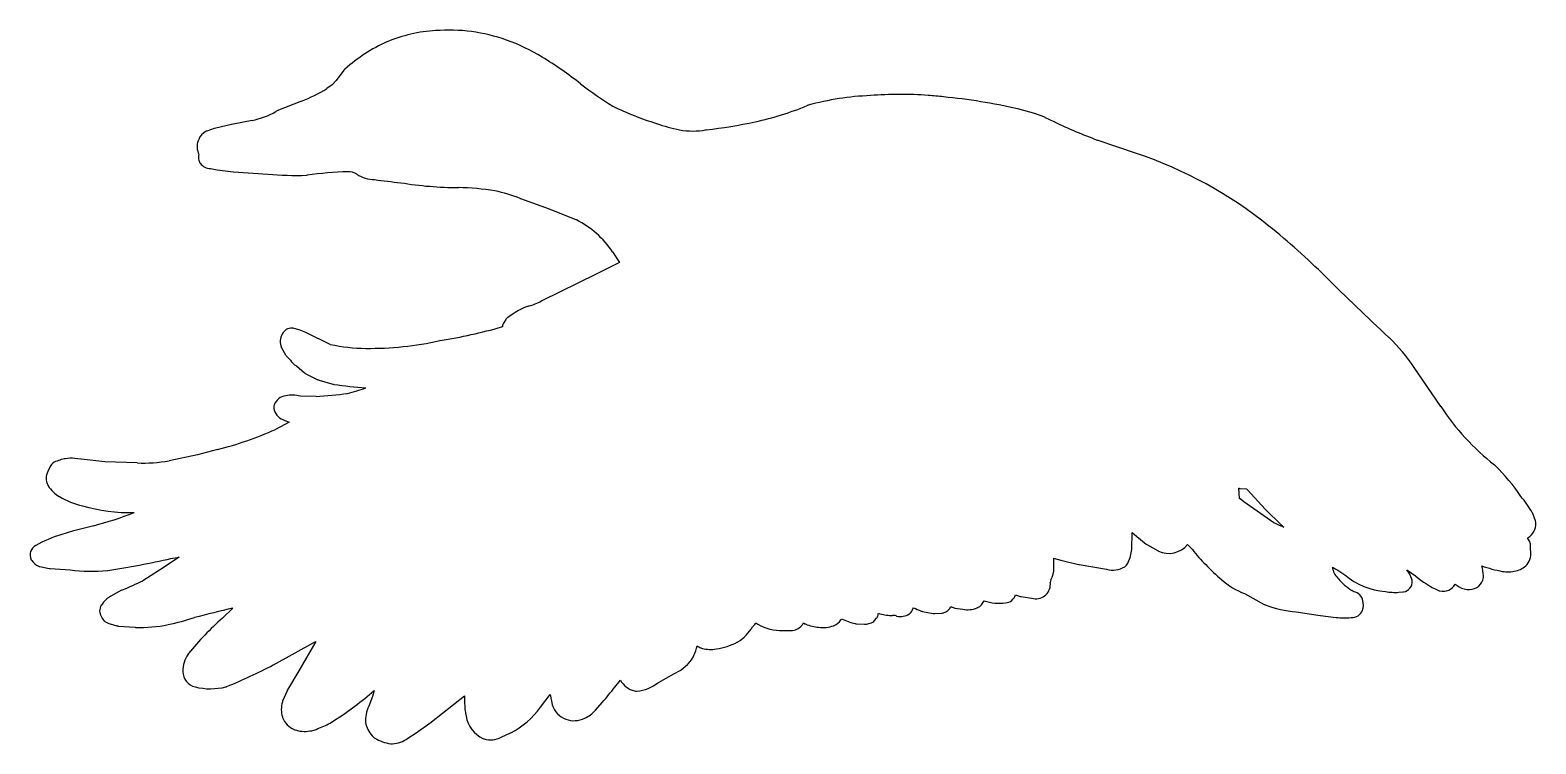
# Model space of a CAD drawing. Extents: x 0.1 to 15.4, y 0.1 to 7.4.
import ezdxf

# ---------------------------------------------------------------- set-up
doc = ezdxf.new("R2010")
doc.units = 0

msp = doc.modelspace()

# ---------------------------------------------------------------- linework, layer by layer
at = {"layer": 'Default', "color": 5, "linetype": 'CONTINUOUS'}
for p, q in [((3.286848, 6.943952), (3.207517, 6.838841)), ((3.16685, 6.795489), (3.112609, 6.757297)), ((3.207517, 6.838841), (3.16685, 6.795489)), ((2.857062, 6.628415), (2.606775, 6.529438)), ((2.354491, 6.433822), (2.160964, 6.396784)), ((10.311585, 6.498671), (10.129079, 6.551024)), ((10.400983, 6.465143), (10.317427, 6.496732)), ((10.45206, 6.438299), (10.410126, 6.460967)), ((10.496526, 6.419761), (10.45206, 6.438299)), ((1.96849, 6.34995), (1.894854, 6.325697)), ((2.157386, 6.396008), (1.974276, 6.351601)), ((11.334364, 6.098154), (10.933525, 6.233641)), ((1.808286, 6.105987), (1.8129, 6.092222)), ((1.933105, 5.943999), (1.998457, 5.933021)), ((2.001501, 5.932574), (2.161195, 5.912442)), ((2.165544, 5.912022), (2.514947, 5.888529)), ((5.078068, 5.640498), (5.369969, 5.534361)), ((5.369969, 5.534361), (5.646835, 5.42279)), ((6.012954, 5.099156), (6.085696, 4.989388)), ((6.085696, 4.989388), (5.847809, 4.873823)), ((5.84754, 4.873692), (5.296286, 4.603178)), ((5.006413, 4.470189), (4.951547, 4.43386)), ((2.689651, 4.299786), (2.677957, 4.287528)), ((2.771864, 4.322441), (2.745508, 4.323)), ((2.82935, 4.307083), (2.793522, 4.318764)), ((2.900516, 4.280441), (2.832465, 4.305991)), ((4.896097, 4.337849), (4.892816, 4.337085)), ((4.930518, 4.412882), (4.91242, 4.38569)), ((3.148449, 4.159158), (2.907197, 4.277556)), ((2.653086, 4.123967), (2.693861, 4.05392)), ((2.705413, 4.038852), (2.744208, 3.999714)), ((2.804684, 3.940478), (2.884953, 3.871345)), ((2.900465, 3.861037), (3.021418, 3.800805)), ((14.423128, 3.52932), (14.153539, 3.925248)), ((3.034082, 3.795874), (3.173727, 3.755632)), ((3.003524, 3.631122), (2.844509, 3.634892)), ((2.665624, 3.395883), (2.693243, 3.3836)), ((2.730574, 3.369557), (2.687449, 3.346727)), ((2.697571, 3.381834), (2.730288, 3.369663)), ((2.687449, 3.346727), (2.591046, 3.295977)), ((2.004026, 3.090442), (1.801683, 3.037971)), ((0.312839, 2.930765), (0.281055, 2.871235)), ((0.616569, 2.99524), (0.553441, 2.998894)), ((0.859254, 2.967223), (0.620874, 2.994866)), ((1.187422, 2.955464), (0.859254, 2.967223)), ((1.801683, 3.037971), (1.512961, 2.978036)), ((12.379915, 2.594367), (12.37183, 2.698372)), ((12.37183, 2.698372), (12.374864, 2.697997)), ((12.380257, 2.697528), (12.449362, 2.694019)), ((12.458525, 2.681766), (12.639252, 2.485536)), ((12.421771, 2.56007), (12.385011, 2.590502)), ((12.726127, 2.346588), (12.421771, 2.56007)), ((12.642122, 2.482586), (12.804879, 2.324257)), ((0.746897, 2.318423), (0.545295, 2.265527)), ((15.382931, 2.366286), (15.355237, 2.441584)), ((0.543002, 2.264886), (0.412005, 2.226033)), ((11.285151, 2.086524), (11.289522, 2.242973)), ((11.289655, 2.248348), (11.333107, 2.210502)), ((11.33517, 2.20877), (11.432314, 2.130113)), ((15.322083, 2.161095), (15.30341, 2.194045)), ((1.613283, 2.000069), (1.416012, 1.86777)), ((1.531042, 1.983616), (1.613283, 2.000069)), ((10.490476, 1.988144), (10.563658, 1.968358)), ((11.243945, 1.936915), (11.267807, 1.994421)), ((11.272375, 2.010027), (11.28402, 2.07548)), ((11.443138, 2.122812), (11.551269, 2.06285)), ((11.852209, 2.127436), (11.90012, 2.075896)), ((15.331616, 2.074569), (15.331831, 2.12379)), ((0.199756, 1.90341), (0.294503, 1.883413)), ((0.305599, 1.881925), (0.507192, 1.870098)), ((1.416012, 1.86777), (1.246253, 1.759191)), ((10.493716, 1.886072), (10.493716, 1.964746)), ((10.56533, 1.967927), (10.744888, 1.923789)), ((10.750198, 1.922686), (11.026768, 1.87558)), ((13.376978, 1.865076), (13.448559, 1.820327)), ((14.077857, 1.86867), (14.166546, 1.809115)), ((14.569007, 1.724376), (14.60925, 1.698224)), ((0.84683, 1.540242), (0.827481, 1.515075)), ((1.030258, 1.662554), (0.921099, 1.601206)), ((10.104541, 1.614937), (10.152913, 1.600896)), ((10.162015, 1.598858), (10.287191, 1.578906)), ((12.430458, 1.628556), (12.630108, 1.518973)), ((13.539931, 1.647126), (13.518238, 1.660345)), ((13.996768, 1.642448), (14.038426, 1.645863)), ((2.16036, 1.480647), (2.053881, 1.380344)), ((8.674006, 1.354117), (8.694339, 1.37951)), ((9.161806, 1.447111), (9.269275, 1.42724)), ((9.286288, 1.426066), (9.354389, 1.429135)), ((9.447775, 1.496822), (9.453415, 1.493983)), ((12.953483, 1.442445), (13.198856, 1.407873)), ((13.199307, 1.407811), (13.356108, 1.386689)), ((0.912673, 1.321377), (0.98274, 1.301976)), ((0.996949, 1.299481), (1.166874, 1.286287)), ((7.435423, 1.290365), (7.449191, 1.304145)), ((7.463474, 1.32413), (7.467192, 1.331711)), ((7.467192, 1.331711), (7.490182, 1.317882)), ((7.743375, 1.254077), (7.823382, 1.254077)), ((7.950962, 1.330642), (7.967308, 1.322195)), ((8.491263, 1.322093), (8.5728, 1.318136)), ((8.591398, 1.319556), (8.630425, 1.327502)), ((2.570542, 0.904746), (2.982144, 1.131397)), ((3.002353, 1.142141), (2.828312, 0.84325)), ((2.982144, 1.131397), (3.002353, 1.142141)), ((2.828312, 0.84325), (2.71374, 0.651328)), ((6.478782, 0.725499), (6.63675, 0.812403)), ((6.636877, 0.812473), (6.699969, 0.847342)), ((6.711936, 0.855561), (6.774221, 0.907891)), ((2.709026, 0.642014), (2.664753, 0.536975)), ((3.594041, 0.64486), (3.578481, 0.5851)), ((6.037078, 0.679214), (6.093942, 0.750681)), ((3.578481, 0.5851), (3.53989, 0.484468)), ((4.176833, 0.326693), (4.511538, 0.589621)), ((4.511538, 0.589621), (4.510342, 0.549566)), ((4.510401, 0.543607), (4.514399, 0.463098)), ((5.283701, 0.475437), (5.379404, 0.604663)), ((5.379404, 0.604663), (5.400688, 0.502061)), ((5.839198, 0.445078), (5.908258, 0.521973)), ((4.021743, 0.216565), (4.173896, 0.324499)), ((4.515342, 0.454401), (4.527169, 0.383952)), ((3.023041, 0.257664), (3.065304, 0.27527)), ((3.934422, 0.160061), (4.019051, 0.214742)), ((4.883267, 0.170124), (4.976636, 0.213424))]:
    msp.add_line(p, q, dxfattribs=at)
for centre, radius, start, end in [((4.300837, 5.859955), 1.487655, 93.222756, 112.743905), ((4.351995, 5.611752), 1.738737, 70.327062, 94.44619), ((4.421895, 5.684424), 1.69693, 114.290727, 131.521675), ((3.754686, 7.162764), 0.075, 112.743905, 114.290727), ((4.27565, 5.398209), 1.965517, 58.665207, 70.327062), ((3.201186, 3.633442), 4.031643, 51.878665, 58.665207), ((3.346712, 6.898771), 0.075, 131.521675, 142.956953), ((2.274945, 8.100431), 1.582938, 291.576609, 301.950287), ((7.944374, 9.678018), 3.651763, 231.878665, 238.122457), ((7.56665, 9.862519), 3.633108, 244.732189, 252.255084), ((6.818569, 9.423043), 3.07158, 282.074904, 292.441669), ((8.019753, 6.514758), 0.075, 105.511947, 112.441669), ((8.738648, 3.924603), 2.763069, 92.220831, 105.511947), ((8.932005, 3.032646), 3.665284, 85.509754, 94.701582), ((8.662351, -0.401109), 7.10961, 84.254831, 85.509754), ((8.729729, 0.268586), 6.436534, 77.483555, 84.254831), ((2.210234, 7.187565), 0.767423, 280.834673, 300.228831), ((2.634356, 6.459693), 0.075, 111.576609, 120.228831), ((10.108399, 6.478931), 0.075, 73.994161, 77.483555), ((10.290904, 6.426578), 0.075, 69.290531, 73.994161), ((10.374461, 6.394989), 0.075, 61.605821, 69.290531), ((1.955825, 6.18475), 0.154162, 118.282815, 158.441573), ((1.918316, 6.254461), 0.075, 108.229631, 118.282815), ((1.991952, 6.278714), 0.075, 103.631922, 108.229631), ((2.175062, 6.323121), 0.075, 100.834673, 103.631922), ((6.436493, 6.330832), 0.075, 70.720128, 72.255084), ((7.074472, 8.154667), 1.857199, 250.720128, 258.215719), ((6.826826, 7.137285), 0.811423, 260.663074, 279.546252), ((6.973834, 6.263137), 0.075, 96.653734, 99.546252), ((6.349344, 11.616472), 5.314636, 276.653734, 282.074904), ((10.467667, 6.350535), 0.075, 64.875208, 67.368869), ((13.284149, 12.356315), 6.558398, 244.875208, 248.997147), ((1.956795, 6.169191), 0.161399, 153.424956, 203.054132), ((1.998815, 6.064637), 0.18795, 171.560257, 191.112219), ((1.887982, 6.042868), 0.075, 191.112219, 218.148846), ((1.937207, 6.081533), 0.137594, 218.148846, 268.291547), ((9.931446, 1.947588), 4.381254, 51.181908, 71.324417), ((2.010882, 6.006985), 0.075, 260.464176, 262.815025), ((2.170576, 5.986853), 0.075, 262.815025, 266.153332), ((2.812267, 9.073904), 3.199221, 264.667526, 271.669601), ((2.903294, 5.95101), 0.075, 271.669601, 277.872185), ((3.460635, 1.920091), 3.994267, 91.924929, 97.872185), ((3.331907, 5.750271), 0.161924, 57.291787, 91.924929), ((3.605181, 6.175805), 0.3438, 237.291787, 268.440694), ((4.820362, 15.129433), 9.377595, 262.496829, 264.149802), ((4.44992, 9.301051), 3.548986, 260.505803, 269.995707), ((4.384679, 3.076255), 2.676599, 80.647342, 88.608995), ((4.513854, 4.215288), 1.5328, 68.477696, 78.491988), ((5.103697, 5.710983), 0.075, 248.477696, 250.018418), ((5.22569, 4.57745), 0.944438, 33.53177, 63.517743), ((8.093841, -0.336455), 7.312745, 45.18853, 51.181908), ((5.880581, 4.806362), 0.075, 115.910338, 116.138294), ((30.844899, 22.564822), 24.968505, 225.18853, 227.250046), ((5.032135, 5.056186), 0.524227, 284.466225, 299.732904), ((5.329326, 4.535848), 0.075, 116.138294, 119.732904), ((4.992953, 4.371326), 0.075, 123.510384, 146.353122), ((5.319706, 4.040414), 0.531846, 107.56608, 126.090925), ((5.181828, 4.475957), 0.075, 104.466225, 107.56608), ((2.732224, 4.235758), 0.075, 136.349241, 144.926706), ((2.743918, 4.248017), 0.075, 88.7854, 136.349241), ((2.770274, 4.247458), 0.075, 71.942771, 88.7854), ((2.806103, 4.235777), 0.075, 69.421461, 71.942771), ((2.874154, 4.210227), 0.075, 63.859802, 69.421461), ((3.264609, 10.187047), 6.072255, 279.484698, 285.523451), ((4.909816, 4.264038), 0.075, 103.100998, 105.523451), ((4.994749, 4.330894), 0.098897, 146.353122, 175.96735), ((2.80773, 4.182745), 0.167258, 144.926706, 193.186941), ((2.717904, 4.161698), 0.075, 193.186941, 210.204048), ((3.524504, 5.892762), 1.773923, 257.760972, 269.483476), ((3.538919, 7.491693), 3.372918, 269.483476, 282.370576), ((4.277579, 4.123827), 0.075, 99.484698, 102.370576), ((13.845364, 4.174799), 0.075, 46.062583, 47.250046), ((12.55817, 2.838953), 1.930088, 34.251144, 46.062583), ((2.758679, 4.091651), 0.075, 210.204048, 224.747321), ((2.87522, 4.07298), 0.150107, 209.2153, 241.971635), ((2.933897, 3.928173), 0.075, 229.262946, 243.527687), ((3.05485, 3.867941), 0.075, 243.527687, 253.924216), ((3.194495, 3.827699), 0.075, 253.924216, 261.667685), ((3.888769, 8.568051), 4.865924, 261.667685, 265.507852), ((2.943468, 5.259832), 1.642683, 283.384858, 290.08757), ((2.650168, 3.519626), 0.075, 161.263401, 187.520845), ((2.711226, 3.498916), 0.139475, 96.264362, 161.263401), ((2.763038, 3.233949), 0.409137, 78.513963, 99.429602), ((2.851531, 6.907403), 3.279805, 272.656151, 278.277806), ((14.361135, 3.487109), 0.075, 32.931273, 34.251144), ((16.444856, 4.836742), 2.40762, 212.931273, 232.15734), ((2.716547, 3.52839), 0.141954, 187.520845, 248.978077), ((2.723722, 3.452127), 0.075, 246.022087, 249.593645), ((2.756438, 3.439956), 0.075, 249.593645, 249.826744), ((1.063171, 6.71862), 3.748184, 284.53765, 294.05608), ((0.379, 2.895442), 0.075, 115.809983, 151.902229), ((0.517632, 2.608794), 0.393412, 98.183633, 115.809983), ((0.509175, 2.781929), 0.221435, 78.468457, 102.398199), ((0.612234, 2.920365), 0.075, 83.385343, 86.686774), ((1.243143, 4.510659), 1.556193, 267.947999, 279.984563), ((14.92178, 2.876221), 0.075, 45.276351, 52.15734), ((13.483918, 1.424421), 2.118323, 34.179229, 45.276351), ((0.422371, 2.800168), 0.158222, 154.564752, 205.632091), ((0.347216, 2.835911), 0.075, 151.902229, 154.564752), ((0.347339, 2.764167), 0.075, 205.632091, 212.233485), ((0.569155, 2.904033), 0.33723, 212.233485, 239.275829), ((0.43518, 2.67861), 0.075, 239.275829, 240.479457), ((0.858646, 3.426458), 0.934418, 240.479457, 256.005469), ((12.384059, 2.772431), 0.075, 262.957177, 267.093645), ((12.513693, 2.732575), 0.075, 210.935658, 222.644841), ((14.30939, 1.841933), 1.206688, 30.463975, 39.80707), ((1.122614, 4.214626), 1.764245, 253.876779, 271.093996), ((-0.229873, 6.041174), 3.84876, 284.701792, 291.110045), ((12.337184, 2.532731), 0.075, 50.379722, 55.266726), ((12.694419, 2.536345), 0.075, 222.644841, 225.790086), ((15.284847, 2.415695), 0.075, 20.193217, 30.463975), ((9.791726, -4.551408), 7.496202, 66.11198, 66.955141), ((14.861744, 4.438646), 2.949802, 225.790086, 226.394995), ((15.220736, 2.338739), 0.16682, 302.099475, 361.034957), ((15.312541, 2.340397), 0.075, 1.034957, 20.193217), ((0.741208, 1.11611), 1.157714, 106.520331, 120.149672), ((0.564329, 2.192982), 0.075, 104.701792, 106.520331), ((10.476169, 2.2657), 0.813671, 358.399438, 358.778036), ((11.382366, 2.267058), 0.075, 228.944849, 231.003247), ((15.269528, 2.260956), 0.075, 296.85672, 302.099475), ((15.256832, 2.124118), 0.075, 359.749261, 389.539948), ((0.20889, 2.021093), 0.107952, 117.087816, 206.602102), ((10.564961, 1.999852), 0.075399, 188.932841, 193.498326), ((11.198534, 2.023166), 0.075, 337.464067, 349.911024), ((11.21018, 2.088618), 0.075, 349.911024, 358.399438), ((11.47951, 2.188402), 0.075, 231.003247, 240.990466), ((11.587641, 2.12844), 0.075, 240.990466, 244.43144), ((11.661421, 2.282648), 0.245949, 244.43144, 320.870586), ((12.671935, 2.631143), 0.950788, 215.731435, 228.07969), ((15.171557, 2.031613), 0.165723, 319.403605, 375.022576), ((0.179426, 2.006338), 0.075, 206.602102, 213.460084), ((0.245586, 2.050061), 0.154302, 213.460084, 247.504786), ((0.215244, 1.976793), 0.075, 247.504786, 258.08207), ((0.309992, 1.956796), 0.075, 258.08207, 266.642638), ((0.731328, 3.528116), 1.673099, 262.301244, 275.282597), ((0.878462, 1.936805), 0.075, 275.282597, 279.186953), ((-1.102651, 14.186236), 12.4836, 279.186953, 282.179334), ((10.273313, 1.878728), 0.220525, 330.036181, 361.90851), ((10.418716, 1.964746), 0.075, 0, 13.498326), ((10.583233, 2.040758), 0.075, 254.870864, 256.189787), ((10.762791, 1.996621), 0.075, 256.189787, 260.334136), ((11.089693, 2.107912), 0.240702, 254.845535, 300.853335), ((11.174672, 1.965659), 0.075, 300.853335, 337.464067), ((12.967241, 2.741945), 1.239122, 221.326874, 231.601845), ((13.49916, 1.914997), 0.177986, 185.633915, 226.574292), ((13.564462, 2.245278), 0.423915, 235.118633, 243.75131), ((13.825605, 1.672276), 0.319689, 18.902684, 37.902981), ((15.267929, 3.093923), 1.2589, 250.06398, 259.874156), ((14.160005, 1.745354), 0.698472, 5.333982, 13.673374), ((15.104408, 2.178311), 0.3288, 259.874156, 284.246828), ((15.144915, 2.060266), 0.204673, 281.387352, 317.450334), ((15.240444, 1.972578), 0.075, 317.450334, 319.403605), ((-0.302118, 4.952069), 3.54851, 292.200186, 295.87084), ((10.312495, 1.723056), 0.146355, 260.043714, 367.296624), ((10.520429, 1.740344), 0.062777, 153.264272, 178.813173), ((12.691906, 2.318181), 0.737522, 227.915, 249.237541), ((13.325254, 1.731262), 0.075, 40.190805, 46.574292), ((13.850376, 2.17488), 0.612423, 220.190805, 237.157336), ((13.90821, 2.350017), 0.70132, 229.049468, 265.999242), ((14.028181, 1.749322), 0.104003, 278.16246, 364.398585), ((14.057099, 1.751546), 0.075, 4.398585, 18.902684), ((14.801989, 2.543716), 0.9713, 229.139614, 245.379915), ((14.443278, 1.798114), 0.145757, 258.019331, 329.609274), ((14.705638, 1.846543), 0.176888, 236.981524, 273.184376), ((14.712089, 1.814479), 0.14459, 271.337552, 350.766639), ((14.780777, 1.803313), 0.075, 350.766639, 365.333982), ((1.00273, 1.426039), 0.193254, 114.986485, 143.775816), ((1.067003, 1.597172), 0.075, 112.200186, 119.336038), ((9.656941, 1.610029), 0.13937, 297.020434, 337.390695), ((9.942488, 2.016122), 0.485709, 251.155095, 277.286945), ((9.993707, 1.65017), 0.116299, 275.124279, 342.364823), ((10.17382, 1.672923), 0.075, 253.813399, 260.943775), ((13.524133, 1.540032), 0.108253, 8.893759, 81.608544), ((13.466063, 1.514378), 0.170379, 342.145021, 374.406633), ((13.956338, 2.135671), 0.494877, 258.68931, 274.686024), ((14.032299, 1.720613), 0.075, 274.686024, 278.16246), ((14.42859, 1.728898), 0.075, 245.379915, 258.019331), ((0.9132, 1.452442), 0.10624, 147.206749, 214.140808), ((0.886939, 1.469362), 0.075, 142.446136, 147.206749), ((0.941346, 1.445644), 0.127532, 204.470721, 257.007276), ((0.928245, 4.024741), 2.770612, 281.956197, 287.681614), ((4.19236, -1.017109), 3.212612, 131.732303, 140.623949), ((4.350165, -8.309051), 10.031621, 102.60863, 104.905618), ((8.635794, 1.426387), 0.075, 321.315799, 346.901736), ((8.033452, 1.566537), 0.693431, 346.901736, 348.507814), ((8.87394, 1.978314), 0.573003, 253.685818, 266.965876), ((8.847581, 1.481009), 0.075, 266.965876, 276.326146), ((8.865359, 1.320649), 0.086342, 70.795226, 96.326146), ((8.918432, 1.473012), 0.075, 250.795226, 256.131092), ((8.937699, 1.551051), 0.155382, 256.131092, 304.500273), ((8.983228, 1.484806), 0.075, 304.500273, 324.434659), ((8.870114, 1.565685), 0.214055, 324.434659, 337.794913), ((9.73338, 2.945541), 1.605035, 245.520024, 248.613541), ((9.175443, 1.520861), 0.075, 248.613541, 259.524106), ((9.282912, 1.50099), 0.075, 259.524106, 272.580319), ((9.351013, 1.504059), 0.075, 272.580319, 288.423393), ((9.335064, 1.551938), 0.125466, 288.423393, 333.94158), ((9.487139, 1.560973), 0.075, 243.277845, 252.007391), ((9.58851, 1.873097), 0.403173, 252.007391, 267.367779), ((9.62142, 1.710361), 0.245459, 257.906522, 292.33022), ((9.686185, 1.552685), 0.075, 292.33022, 297.020434), ((12.666195, 1.58472), 0.075, 241.238683, 249.089627), ((13.054658, 2.601452), 1.163415, 249.089627, 265.011047), ((13.20932, 1.48214), 0.075, 261.980226, 262.328029), ((13.366121, 1.461018), 0.075, 262.328029, 263.835635), ((13.440382, 2.148587), 0.766568, 263.835635, 275.424486), ((13.523167, 1.495079), 0.110112, 264.623196, 342.59283), ((1.002755, 1.374256), 0.075, 254.522852, 265.560148), ((1.17268, 1.361062), 0.075, 265.560148, 267.707826), ((1.223491, 2.630475), 1.345429, 267.707826, 281.956197), ((7.017398, 1.551791), 0.49304, 302.971628, 327.978885), ((7.396137, 1.357156), 0.075, 315.023502, 333.874521), ((7.721894, 1.703099), 0.449536, 238.972621, 272.738856), ((7.823382, 1.329077), 0.075, 270, 271.689545), ((7.821026, 1.408952), 0.15491, 271.689545, 317.6255), ((7.88006, 1.355095), 0.075, 317.6255, 340.971442), ((8.00174, 1.388824), 0.075, 242.671374, 249.301197), ((8.17168, 1.838586), 0.555797, 249.301197, 263.21154), ((8.150427, 1.60224), 0.318669, 261.982983, 290.000176), ((8.233767, 1.373266), 0.075, 290.000176, 292.791599), ((8.204851, 1.442083), 0.149645, 292.791599, 327.612404), ((8.182322, 1.456373), 0.176324, 327.612404, 331.619667), ((8.623802, 1.972713), 0.664963, 244.492909, 257.3794), ((8.494898, 1.397004), 0.075, 257.3794, 267.222022), ((8.576434, 1.393048), 0.075, 267.222022, 281.508496), ((8.615461, 1.400994), 0.075, 281.508496, 321.315799), ((6.5012, 1.169133), 0.378425, 317.799491, 349.341707), ((7.020013, 1.307705), 0.255114, 234.837983, 244.596732), ((6.942747, 1.145006), 0.075, 244.596732, 256.739041), ((7.011338, 1.436055), 0.374022, 256.739041, 278.656216), ((6.962825, 1.754718), 0.696357, 278.656216, 296.998982), ((7.244905, 1.20108), 0.075, 296.998982, 302.971628), ((1.977415, 0.836875), 0.325843, 147.021392, 179.645291), ((1.766989, 0.973415), 0.075, 140.623949, 147.021392), ((1.813291, 0.837891), 0.161716, 179.645291, 256.445707), ((-0.197555, 6.223043), 5.995573, 292.525789, 297.479309), ((2.534365, 0.970444), 0.075, 297.479309, 298.839575), ((6.600599, 0.878115), 0.075, 298.817057, 298.927831), ((6.663691, 0.912984), 0.075, 298.927831, 310.035759), ((6.725976, 0.965314), 0.075, 310.035759, 317.799491), ((1.930602, 1.324493), 0.66226, 256.445707, 283.792876), ((2.070612, 0.754168), 0.075, 283.792876, 292.525789), ((2.778138, 0.612884), 0.075, 149.163946, 157.145395), ((1.294739, 3.284573), 3.500696, 302.816364, 311.057247), ((3.278687, 2.807422), 3.483962, 319.02549, 322.348374), ((6.289097, 0.855087), 0.221328, 208.146206, 256.068405), ((6.253866, 0.713063), 0.075, 256.068405, 274.259439), ((6.230167, 1.031274), 0.394092, 274.259439, 309.113417), ((2.926796, 0.452679), 0.275663, 164.042602, 196.181133), ((2.733865, 0.507845), 0.075, 157.145395, 164.042602), ((3.810689, 0.34368), 0.305211, 152.530148, 185.29226), ((4.585308, 0.547327), 0.075, 178.289814, 182.843085), ((4.589307, 0.466819), 0.075, 182.843085, 189.529829), ((4.562185, 1.009783), 0.897837, 297.732141, 323.476775), ((5.474124, 0.517295), 0.075, 191.719361, 199.488872), ((5.621613, 0.569492), 0.231453, 199.488872, 298.168519), ((5.852458, 0.572087), 0.075, 318.072779, 319.02549), ((2.734082, 0.396759), 0.075, 196.181133, 200.747982), ((2.864738, 0.446254), 0.214716, 200.747982, 247.436419), ((2.873841, 0.788466), 0.547748, 290.459541, 305.501896), ((3.58146, 0.322446), 0.075, 185.29226, 195.536359), ((4.130502, 0.385671), 0.075, 305.35114, 308.151526), ((4.82999, 0.434789), 0.307059, 189.529829, 244.534834), ((5.634077, 0.610629), 0.263594, 291.544331, 321.093322), ((2.811127, 0.317233), 0.075, 247.436419, 250.531948), ((2.885621, 0.527969), 0.298515, 250.531948, 280.749201), ((2.933591, 0.419038), 0.184507, 272.393664, 298.999686), ((3.792588, 0.381141), 0.294135, 195.536359, 225.337175), ((3.638551, 0.22528), 0.075, 225.337175, 240.286848), ((3.837668, 0.574185), 0.476724, 240.286848, 260.83306), ((3.756824, 0.402451), 0.300489, 274.284242, 306.23019), ((3.978349, 0.277736), 0.075, 302.867377, 305.35114), ((4.730214, 0.225275), 0.075, 244.534834, 254.397807), ((4.774669, 0.384474), 0.24029, 254.397807, 296.868354), ((4.945083, 0.281463), 0.075, 294.879408, 297.732141), ((3.773669, 0.177592), 0.075, 260.83306, 274.284242)]:
    msp.add_arc(centre, radius, start, end, dxfattribs=at)

doc.saveas('drawing.dxf')
